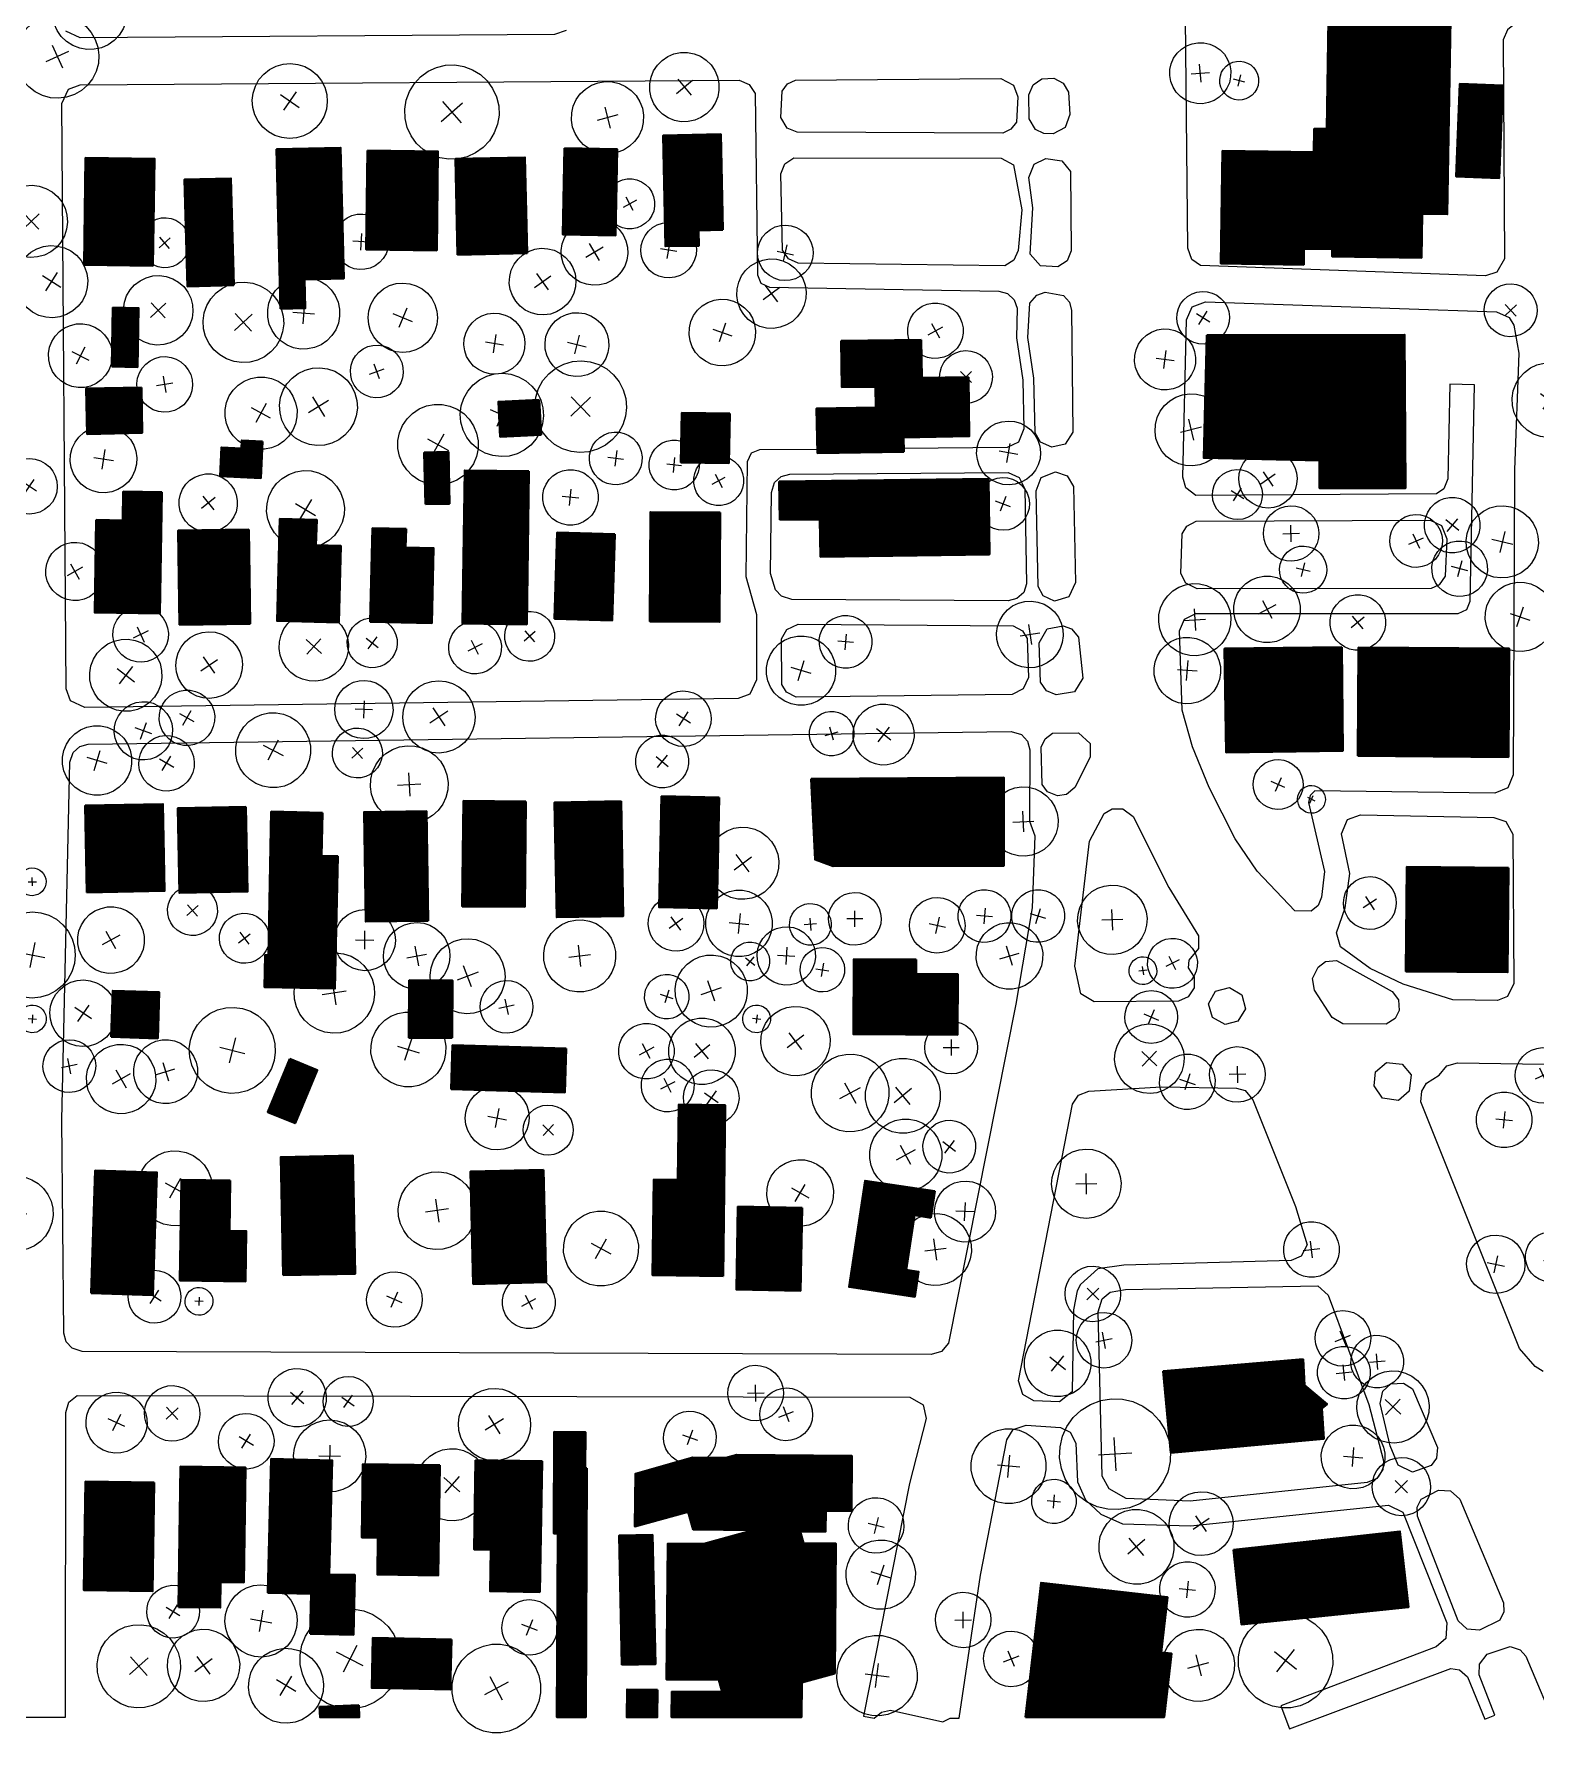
# Model space of a CAD drawing. Header units: metres. Extents: x -391 to 391, y -347 to 344.
# Drawn here: x -25.4 to 218.2, y -338.1 to -59.9 of the extents above; entities that cross this region are included whole.
import ezdxf

# ---------------------------------------------------------------- set-up
doc = ezdxf.new("R2010")
doc.units = ezdxf.units.M
for name, color, linetype, lineweight, true_color in [('ROADS', 251, 'Continuous', 18, 0x333333), ('ROOFS', 251, 'Continuous', 40, 0x000000), ('ROOFS_FILL', 255, 'Continuous', 0, 0xffffff), ('TREES', 251, 'Continuous', 9, 0x555555)]:
    doc.layers.add(name, color=color, linetype=linetype, lineweight=lineweight, true_color=true_color)

# ---------------------------------------------------------------- blocks, each defined once
blk = doc.blocks.new('TREE_0_52BACD')
at = {"layer": 'TREES'}
for points in [[(6.01, 0), (5.89, -1.17), (5.55, -2.3), (5, -3.34), (4.25, -4.25), (3.34, -5), (2.3, -5.55), (1.17, -5.89), (0, -6.01), (-1.17, -5.89), (-2.3, -5.55), (-3.34, -5), (-4.25, -4.25), (-5, -3.34), (-5.55, -2.3), (-5.89, -1.17), (-6.01, 0), (-5.89, 1.17), (-5.55, 2.3), (-5, 3.34), (-4.25, 4.25), (-3.34, 5), (-2.3, 5.55), (-1.17, 5.89), (0, 6.01), (1.17, 5.89), (2.3, 5.55), (3.34, 5), (4.25, 4.25), (5, 3.34), (5.55, 2.3), (5.89, 1.17), (6.01, 0)], [(-1.8, 0), (1.8, 0)], [(0, 1.8), (0, -1.8)]]:
    blk.add_lwpolyline(points, dxfattribs=at)

msp = doc.modelspace()

# ---------------------------------------------------------------- hatches: boundary and pattern name
at = {"layer": 'ROOFS_FILL'}
h = msp.add_hatch(dxfattribs=at)
h.set_pattern_fill('SOLID')
h.paths.add_polyline_path([(184.64, -53.98), (184.3, -75.31), (182.26, -75.28), (182.2, -79.08), (167.39, -78.85), (167.09, -97.12), (180.55, -97.33), (180.58, -94.76), (185.17, -94.83), (185.15, -95.98), (199.65, -96.21), (199.76, -89.09), (203.83, -89.14), (204.39, -54.29), (184.64, -53.98)])
h = msp.add_hatch(dxfattribs=at)
h.set_pattern_fill('SOLID')
h.paths.add_polyline_path([(212.85, -68.26), (205.84, -68), (205.27, -83), (212.27, -83.26), (212.85, -68.26)])
h = msp.add_hatch(dxfattribs=at)
h.set_pattern_fill('SOLID')
h.paths.add_polyline_path([(86.3, -91.69), (86, -76.15), (76.65, -76.34), (77, -94.34), (82.45, -94.24), (82.4, -91.77), (86.3, -91.69)])
h = msp.add_hatch(dxfattribs=at)
h.set_pattern_fill('SOLID')
h.paths.add_polyline_path([(-17.3, -97.32), (-6.12, -97.5), (-5.84, -80.15), (-17.03, -79.97), (-17.3, -97.32)])
h = msp.add_hatch(dxfattribs=at)
h.set_pattern_fill('SOLID')
h.paths.add_polyline_path([(14.59, -104.48), (18.6, -104.38), (18.48, -99.73), (24.86, -99.56), (24.32, -78.34), (13.94, -78.59), (14.59, -104.48)])
h = msp.add_hatch(dxfattribs=at)
h.set_pattern_fill('SOLID')
h.paths.add_polyline_path([(28.68, -78.81), (28.49, -94.88), (39.93, -95), (40.11, -78.95), (28.68, -78.81)])
h = msp.add_hatch(dxfattribs=at)
h.set_pattern_fill('SOLID')
h.paths.add_polyline_path([(43.28, -95.7), (54.57, -95.45), (54.22, -79.91), (42.94, -80.17), (43.28, -95.7)])
h = msp.add_hatch(dxfattribs=at)
h.set_pattern_fill('SOLID')
h.paths.add_polyline_path([(60.63, -78.43), (60.36, -92.4), (68.93, -92.57), (69.2, -78.59), (60.63, -78.43)])
h = msp.add_hatch(dxfattribs=at)
h.set_pattern_fill('SOLID')
h.paths.add_polyline_path([(7.02, -100.66), (6.53, -83.32), (-1, -83.53), (-0.51, -100.87), (7.02, -100.66)])
h = msp.add_hatch(dxfattribs=at)
h.set_pattern_fill('SOLID')
h.paths.add_polyline_path([(-12.77, -113.86), (-8.62, -113.92), (-8.46, -104.35), (-12.62, -104.28), (-12.77, -113.86)])
h = msp.add_hatch(dxfattribs=at)
h.set_pattern_fill('SOLID')
h.paths.add_polyline_path([(118.51, -109.49), (105.52, -109.69), (105.64, -117.2), (111.1, -117.11), (111.15, -120.48), (101.53, -120.63), (101.65, -127.88), (115.68, -127.66), (115.64, -125.33), (126.3, -125.16), (126.15, -115.58), (118.61, -115.7), (118.51, -109.49)])
h = msp.add_hatch(dxfattribs=at)
h.set_pattern_fill('SOLID')
h.paths.add_polyline_path([(164.84, -108.77), (164.32, -128.68), (183.1, -129.1), (183.1, -133.55), (197.08, -133.55), (196.91, -108.69), (164.84, -108.77)])
h = msp.add_hatch(dxfattribs=at)
h.set_pattern_fill('SOLID')
h.paths.add_polyline_path([(-8, -117.23), (-16.96, -117.43), (-16.79, -124.8), (-7.84, -124.59), (-8, -117.23)])
h = msp.add_hatch(dxfattribs=at)
h.set_pattern_fill('SOLID')
h.paths.add_polyline_path([(56.54, -119.22), (49.92, -119.55), (50.2, -125.23), (56.83, -124.91), (56.54, -119.22)])
h = msp.add_hatch(dxfattribs=at)
h.set_pattern_fill('SOLID')
h.paths.add_polyline_path([(87.44, -121.48), (79.65, -121.36), (79.53, -129.39), (87.32, -129.5), (87.44, -121.48)])
h = msp.add_hatch(dxfattribs=at)
h.set_pattern_fill('SOLID')
h.paths.add_polyline_path([(11.67, -125.98), (8.3, -125.83), (8.24, -127.13), (4.98, -126.97), (4.77, -131.63), (11.39, -131.93), (11.67, -125.98)])
h = msp.add_hatch(dxfattribs=at)
h.set_pattern_fill('SOLID')
h.paths.add_polyline_path([(38.09, -136.19), (41.98, -136.1), (41.8, -127.7), (37.9, -127.79), (38.09, -136.19)])
h = msp.add_hatch(dxfattribs=at)
h.set_pattern_fill('SOLID')
h.paths.add_polyline_path([(54.85, -130.82), (44.45, -130.69), (44.11, -155.55), (54.51, -155.68), (54.85, -130.82)])
h = msp.add_hatch(dxfattribs=at)
h.set_pattern_fill('SOLID')
h.paths.add_polyline_path([(95.56, -138.73), (102.07, -138.64), (102.14, -144.71), (129.57, -144.33), (129.41, -132.04), (95.48, -132.51), (95.56, -138.73)])
h = msp.add_hatch(dxfattribs=at)
h.set_pattern_fill('SOLID')
h.paths.add_polyline_path([(-15.3, -138.73), (-15.55, -153.75), (-5.02, -153.93), (-4.69, -134.25), (-10.93, -134.14), (-11.01, -138.8), (-15.3, -138.73)])
h = msp.add_hatch(dxfattribs=at)
h.set_pattern_fill('SOLID')
h.paths.add_polyline_path([(20.33, -142.83), (20.44, -138.7), (14.47, -138.53), (14.03, -155.1), (24.04, -155.36), (24.37, -142.93), (20.33, -142.83)])
h = msp.add_hatch(dxfattribs=at)
h.set_pattern_fill('SOLID')
h.paths.add_polyline_path([(85.87, -137.5), (74.57, -137.45), (74.5, -155.2), (85.8, -155.26), (85.87, -137.5)])
h = msp.add_hatch(dxfattribs=at)
h.set_pattern_fill('SOLID')
h.paths.add_polyline_path([(9.43, -140.28), (-2.01, -140.44), (-1.79, -155.72), (9.64, -155.56), (9.43, -140.28)])
h = msp.add_hatch(dxfattribs=at)
h.set_pattern_fill('SOLID')
h.paths.add_polyline_path([(34.94, -140.19), (29.48, -140.07), (29.13, -155.24), (39.14, -155.46), (39.41, -143.29), (34.86, -143.19), (34.94, -140.19)])
h = msp.add_hatch(dxfattribs=at)
h.set_pattern_fill('SOLID')
h.paths.add_polyline_path([(68.78, -141.05), (59.43, -140.79), (59.04, -154.76), (68.39, -155.03), (68.78, -141.05)])
h = msp.add_hatch(dxfattribs=at)
h.set_pattern_fill('SOLID')
h.paths.add_polyline_path([(186.7, -159.35), (167.72, -159.59), (167.94, -176.43), (186.91, -176.18), (186.7, -159.35)])
h = msp.add_hatch(dxfattribs=at)
h.set_pattern_fill('SOLID')
h.paths.add_polyline_path([(189.31, -177), (213.74, -177.19), (213.87, -159.59), (189.44, -159.4), (189.31, -177)])
h = msp.add_hatch(dxfattribs=at)
h.set_pattern_fill('SOLID')
h.paths.add_polyline_path([(100.63, -180.74), (101.28, -193.82), (104.21, -194.92), (131.9, -194.85), (131.9, -180.49), (100.63, -180.74)])
h = msp.add_hatch(dxfattribs=at)
h.set_pattern_fill('SOLID')
h.paths.add_polyline_path([(85.74, -183.75), (76.39, -183.54), (75.99, -201.55), (85.34, -201.75), (85.74, -183.75)])
h = msp.add_hatch(dxfattribs=at)
h.set_pattern_fill('SOLID')
h.paths.add_polyline_path([(-16.84, -199.14), (-4.24, -198.91), (-4.51, -184.82), (-17.1, -185.06), (-16.84, -199.14)])
h = msp.add_hatch(dxfattribs=at)
h.set_pattern_fill('SOLID')
h.paths.add_polyline_path([(8.96, -185.29), (-2.08, -185.5), (-1.81, -199.22), (9.24, -199.01), (8.96, -185.29)])
h = msp.add_hatch(dxfattribs=at)
h.set_pattern_fill('SOLID')
h.paths.add_polyline_path([(21.4, -186.23), (13.08, -186.05), (12.6, -209.35), (12.08, -209.34), (11.97, -214.52), (23.4, -214.76), (23.85, -193.28), (21.25, -193.22), (21.4, -186.23)])
h = msp.add_hatch(dxfattribs=at)
h.set_pattern_fill('SOLID')
h.paths.add_polyline_path([(38.55, -203.74), (38.28, -185.98), (28.14, -186.13), (28.41, -203.89), (38.55, -203.74)])
h = msp.add_hatch(dxfattribs=at)
h.set_pattern_fill('SOLID')
h.paths.add_polyline_path([(54.37, -184.41), (44.23, -184.31), (44.06, -201.41), (54.19, -201.51), (54.37, -184.41)])
h = msp.add_hatch(dxfattribs=at)
h.set_pattern_fill('SOLID')
h.paths.add_polyline_path([(69.82, -184.36), (59.04, -184.56), (59.39, -203.19), (70.17, -202.99), (69.82, -184.36)])
h = msp.add_hatch(dxfattribs=at)
h.set_pattern_fill('SOLID')
h.paths.add_polyline_path([(213.77, -195.15), (197.25, -195.01), (197.12, -211.98), (213.62, -212.11), (213.77, -195.15)])
h = msp.add_hatch(dxfattribs=at)
h.set_pattern_fill('SOLID')
h.paths.add_polyline_path([(117.69, -210.05), (107.55, -209.99), (107.49, -222.16), (124.39, -222.25), (124.43, -212.41), (117.68, -212.38), (117.69, -210.05)])
h = msp.add_hatch(dxfattribs=at)
h.set_pattern_fill('SOLID')
h.paths.add_polyline_path([(42.41, -222.76), (42.47, -213.44), (35.45, -213.4), (35.39, -222.72), (42.41, -222.76)])
h = msp.add_hatch(dxfattribs=at)
h.set_pattern_fill('SOLID')
h.paths.add_polyline_path([(-12.88, -222.6), (-5.35, -222.83), (-5.11, -215.33), (-12.64, -215.1), (-12.88, -222.6)])
h = msp.add_hatch(dxfattribs=at)
h.set_pattern_fill('SOLID')
h.paths.add_polyline_path([(60.92, -224.46), (42.48, -223.93), (42.27, -231.06), (60.71, -231.59), (60.92, -224.46)])
h = msp.add_hatch(dxfattribs=at)
h.set_pattern_fill('SOLID')
h.paths.add_polyline_path([(16.1, -226.15), (12.51, -234.78), (16.95, -236.61), (20.54, -227.98), (16.1, -226.15)])
h = msp.add_hatch(dxfattribs=at)
h.set_pattern_fill('SOLID')
h.paths.add_polyline_path([(86.36, -261.39), (86.72, -233.68), (79.18, -233.58), (79.02, -245.75), (75.13, -245.7), (74.92, -261.25), (86.36, -261.39)])
h = msp.add_hatch(dxfattribs=at)
h.set_pattern_fill('SOLID')
h.paths.add_polyline_path([(15, -261.25), (26.69, -261.02), (26.31, -241.85), (14.62, -242.09), (15, -261.25)])
h = msp.add_hatch(dxfattribs=at)
h.set_pattern_fill('SOLID')
h.paths.add_polyline_path([(-16.15, -264.17), (-6.14, -264.51), (-5.48, -244.58), (-15.48, -244.25), (-16.15, -264.17)])
h = msp.add_hatch(dxfattribs=at)
h.set_pattern_fill('SOLID')
h.paths.add_polyline_path([(57.21, -244.16), (45.39, -244.44), (45.83, -262.68), (57.65, -262.39), (57.21, -244.16)])
h = msp.add_hatch(dxfattribs=at)
h.set_pattern_fill('SOLID')
h.paths.add_polyline_path([(6.41, -245.9), (-1.51, -245.78), (-1.77, -262.1), (8.89, -262.27), (9.01, -254.09), (6.28, -254.05), (6.41, -245.9)])
h = msp.add_hatch(dxfattribs=at)
h.set_pattern_fill('SOLID')
h.paths.add_polyline_path([(120.05, -251.93), (120.7, -247.62), (109.39, -245.93), (106.79, -263.14), (117.47, -264.75), (118.08, -260.7), (116.04, -260.39), (117.39, -251.53), (120.05, -251.93)])
h = msp.add_hatch(dxfattribs=at)
h.set_pattern_fill('SOLID')
h.paths.add_polyline_path([(99.18, -250.31), (88.78, -250.12), (88.53, -263.58), (98.93, -263.78), (99.18, -250.31)])
h = msp.add_hatch(dxfattribs=at)
h.set_pattern_fill('SOLID')
h.paths.add_polyline_path([(158.99, -290.04), (183.81, -287.78), (183.49, -282.86), (184.33, -282.15), (180.69, -279.11), (180.44, -274.89), (157.75, -276.83), (158.99, -290.04)])
h = msp.add_hatch(dxfattribs=at)
h.set_pattern_fill('SOLID')
h.paths.add_polyline_path([(64.26, -292.54), (64, -292.54), (64.03, -286.69), (58.96, -286.67), (58.89, -303.13), (59.54, -303.13), (59.42, -332.95), (64.09, -332.95), (64.26, -292.54)])
h = msp.add_hatch(dxfattribs=at)
h.set_pattern_fill('SOLID')
h.paths.add_polyline_path([(19.38, -319.43), (26.4, -319.61), (26.64, -309.88), (22.48, -309.78), (22.96, -291.29), (13.08, -291.03), (12.53, -312.77), (19.55, -312.95), (19.38, -319.43)])
h = msp.add_hatch(dxfattribs=at)
h.set_pattern_fill('SOLID')
h.paths.add_polyline_path([(40.42, -292.09), (27.95, -291.9), (27.77, -303.81), (30.37, -303.86), (30.28, -309.81), (40.16, -309.96), (40.42, -292.09)])
h = msp.add_hatch(dxfattribs=at)
h.set_pattern_fill('SOLID')
h.paths.add_polyline_path([(46.22, -291.24), (45.97, -305.74), (48.7, -305.79), (48.58, -312.52), (56.63, -312.66), (56.99, -291.43), (46.22, -291.24)])
h = msp.add_hatch(dxfattribs=at)
h.set_pattern_fill('SOLID')
h.paths.add_polyline_path([(99.13, -327.34), (104.48, -325.84), (104.67, -304.79), (99.43, -304.74), (98.89, -302.81), (103, -302.85), (103.03, -299.49), (107.18, -299.52), (107.27, -290.57), (88.61, -290.4), (86.82, -290.9), (81.44, -290.84), (72.15, -293.45), (72.07, -302.03), (80.7, -299.61), (81.51, -302.5), (91.29, -302.59), (83.24, -304.85), (77.38, -304.8), (77.17, -326.81), (85.66, -326.89), (86.21, -328.85), (78.06, -328.78), (78.02, -332.95), (99.08, -332.95), (99.13, -327.34)])
h = msp.add_hatch(dxfattribs=at)
h.set_pattern_fill('SOLID')
h.paths.add_polyline_path([(-5.9, -294.9), (-17.08, -294.74), (-17.35, -312.34), (-6.17, -312.52), (-5.9, -294.9)])
h = msp.add_hatch(dxfattribs=at)
h.set_pattern_fill('SOLID')
h.paths.add_polyline_path([(-1.96, -315.08), (4.81, -315.17), (4.86, -311.02), (8.63, -311.08), (8.88, -292.43), (-1.65, -292.29), (-1.96, -315.08)])
h = msp.add_hatch(dxfattribs=at)
h.set_pattern_fill('SOLID')
h.paths.add_polyline_path([(169.13, -305.79), (170.43, -317.89), (197.52, -315.1), (196.16, -302.8), (169.13, -305.79)])
h = msp.add_hatch(dxfattribs=at)
h.set_pattern_fill('SOLID')
h.paths.add_polyline_path([(69.95, -324.46), (75.41, -324.33), (74.94, -303.37), (69.49, -303.48), (69.95, -324.46)])
h = msp.add_hatch(dxfattribs=at)
h.set_pattern_fill('SOLID')
h.paths.add_polyline_path([(135.41, -332.95), (157.9, -332.95), (159.1, -322.63), (157.42, -322.44), (158.46, -313.48), (137.93, -311.13), (135.41, -332.95)])
h = msp.add_hatch(dxfattribs=at)
h.set_pattern_fill('SOLID')
h.paths.add_polyline_path([(42.3, -320.33), (29.57, -320.05), (29.38, -328.19), (42.12, -328.47), (42.3, -320.33)])
h = msp.add_hatch(dxfattribs=at)
h.set_pattern_fill('SOLID')
h.paths.add_polyline_path([(75.73, -328.49), (70.78, -328.45), (70.74, -332.95), (75.68, -332.95), (75.73, -328.49)])
h = msp.add_hatch(dxfattribs=at)
h.set_pattern_fill('SOLID')
h.paths.add_polyline_path([(27.28, -331.01), (20.92, -331.28), (20.99, -332.95), (27.36, -332.95), (27.28, -331.01)])

# ---------------------------------------------------------------- linework, layer by layer
at = {"layer": 'ROADS'}
for points in [[(160.86, -9.35), (161.91, -7.26), (163.84, -6.54), (278.36, -6.48), (279.71, -7.6), (280.21, -9.28), (279.6, -53.59), (278.51, -54.92), (276.87, -55.43), (221.72, -56.01), (216.89, -56.59), (213.62, -59.25), (212.9, -60.83), (213.1, -96.35), (211.89, -98.55), (210.01, -99.13), (163.79, -97.44), (162.4, -96.47), (161.73, -94.62), (160.86, -9.35)], [(91.57, -69.54), (91.96, -98.98), (92.49, -100.34), (93.88, -100.98), (131.11, -101.64), (132.52, -102.02), (133.58, -103.02), (134.05, -104.4), (133.97, -109.21), (134.97, -116.08), (135.13, -123.96), (134.28, -126.11), (132.45, -127), (115.67, -127.16), (115.68, -127.66), (101.65, -127.88), (101.64, -127.29), (92.29, -127.38), (90.91, -127.91), (90.27, -129.32), (90.04, -147.91), (91.8, -154.06), (91.78, -164.68), (90.7, -166.98), (88.82, -167.67), (-17.16, -169.13), (-19.51, -168.05), (-20.21, -166.15), (-20.89, -71.16), (-19.81, -68.84), (-17.91, -68.14), (88.97, -67.41), (90.59, -68.08), (91.57, -69.54)], [(131.44, -67.11), (133.48, -68.18), (134.17, -70.09), (133.94, -74.19), (133.06, -75.36), (131.74, -75.98), (98.36, -75.85), (96.76, -75.17), (95.73, -73.43), (95.92, -69.17), (96.79, -68.01), (98.09, -67.39), (131.44, -67.11)], [(135.98, -69.75), (136.64, -68.14), (138.08, -67.17), (140.01, -67.09), (141.52, -67.86), (142.37, -69.32), (142.6, -72.94), (141.87, -75.05), (139.88, -76.07), (138.37, -76.02), (137.05, -75.39), (136.02, -73.67), (135.98, -69.75)], [(133.49, -81.14), (134.82, -88.41), (134.22, -95), (133.52, -96.59), (132.06, -97.53), (98.54, -97.05), (96.97, -96.38), (96.02, -94.97), (95.72, -82.61), (96.38, -80.98), (97.85, -79.99), (131.47, -80.05), (133.49, -81.14)], [(135.98, -83.19), (136.82, -80.99), (138.69, -80.1), (141.29, -80.45), (142.73, -82.22), (142.83, -95.1), (142.15, -96.72), (140.67, -97.68), (137.84, -97.53), (136.15, -95.6), (136.63, -88.11), (135.98, -83.19)], [(139.66, -126.93), (137.83, -126.09), (136.99, -124.58), (136.77, -115.74), (135.78, -109.15), (136.1, -103.58), (137.23, -102.26), (138.61, -101.79), (141.58, -102.32), (142.54, -103.38), (142.9, -104.76), (143.09, -124.49), (141.84, -126.42), (139.66, -126.93)], [(160.38, -156.72), (161.21, -154.83), (163.07, -153.92), (205.58, -153.91), (206.99, -153.28), (207.54, -151.91), (208.24, -116.79), (204.25, -116.71), (203.93, -132.08), (203.25, -133.66), (202.09, -134.5), (163.04, -134.75), (161.4, -133.52), (160.92, -131.81), (161.52, -106.28), (162.47, -104.16), (164.63, -103.35), (211.82, -104.98), (213.88, -105.89), (214.6, -107.13), (215.41, -111.67), (214.76, -130.61), (214.5, -180.07), (213.63, -182.16), (211.55, -183.06), (182.35, -182.68), (181.59, -183.45), (181.34, -184.56), (183.92, -195.77), (183.45, -199.9), (182.89, -201.28), (181.73, -202.22), (179.11, -202.15), (173, -195.72), (169.44, -190.45), (165.18, -182.11), (162.52, -175.55), (160.85, -169.6), (160.38, -156.72)], [(132.58, -131.03), (134.41, -131.86), (135.3, -133.66), (135.6, -149.1), (135.12, -150.5), (134.03, -151.5), (132.59, -151.86), (97.49, -151.63), (95.84, -151.12), (94.87, -150.06), (94.06, -147.44), (94.21, -134.3), (94.72, -132.66), (95.79, -131.69), (97.18, -131.33), (132.58, -131.03)], [(140.1, -151.89), (138.3, -151.04), (137.48, -149.54), (137.12, -134), (137.97, -131.85), (140.26, -130.94), (142.16, -131.6), (143.22, -133.31), (143.53, -148.86), (142.45, -151.22), (140.1, -151.89)], [(201.03, -138.75), (202.88, -139.63), (203.75, -141.79), (203.5, -147.83), (202.52, -149.24), (201.22, -149.85), (163.26, -149.89), (161.41, -149), (160.6, -147.43), (160.82, -140.96), (161.58, -139.74), (163.09, -138.94), (201.03, -138.75)], [(135.9, -164.3), (135.06, -166.15), (133.24, -167.05), (98.23, -167.48), (96.67, -166.66), (95.91, -165.4), (95.86, -158.04), (96.69, -156.51), (98.53, -155.65), (133.4, -155.92), (134.91, -156.72), (135.66, -157.95), (135.9, -164.3)], [(140.39, -167.09), (138.81, -166.43), (137.85, -165.02), (137.62, -158.67), (138.93, -156.42), (141.53, -155.93), (142.9, -156.42), (144, -157.77), (144.72, -164.42), (143.38, -166.62), (140.39, -167.09)], [(122.92, -272.26), (121.81, -273.61), (120.13, -274.11), (-17.58, -273.61), (-19.24, -273.11), (-20.21, -272.04), (-20.57, -270.64), (-20.9, -236.07), (-19.58, -178.05), (-19.06, -176.43), (-18, -175.48), (-16.62, -175.12), (133.08, -173.06), (134.75, -173.54), (135.74, -174.61), (136.12, -176.01), (136.06, -187.58), (136.95, -189.98), (136.5, -201.65), (133.86, -217.27), (122.92, -272.26)], [(143.42, -182.14), (142.08, -183.27), (140.63, -183.5), (139, -182.84), (138.12, -181.66), (137.97, -175.57), (138.59, -174.22), (139.78, -173.34), (144.02, -173.27), (145.9, -174.97), (145.93, -177.23), (143.42, -182.14)], [(144.38, -215.63), (143.43, -211.1), (145.79, -190.82), (148.18, -186.35), (149.45, -185.57), (151.22, -185.58), (152.86, -186.83), (158.65, -198.35), (163.49, -206.17), (163.5, -208.26), (161.92, -210.12), (161.81, -211.38), (162.77, -212.91), (162.77, -214.64), (161.82, -216.09), (160.22, -216.77), (146.56, -216.88), (144.38, -215.63)], [(211.38, -187), (213.33, -187.66), (214.44, -189.71), (214.64, -213.95), (213.58, -216.01), (211.96, -216.7), (204.74, -216.6), (196.67, -214.01), (191.34, -211.47), (186.49, -207.99), (185.88, -205.71), (187.24, -201.66), (188.02, -196.11), (186.67, -189.67), (187.64, -187.35), (189.74, -186.56), (211.38, -187)], [(182.29, -215.03), (181.99, -213.09), (182.9, -211.28), (184.08, -210.37), (185.85, -210.19), (194.87, -215.21), (195.9, -216.59), (196.01, -218.31), (195.36, -219.59), (193.91, -220.51), (186.87, -220.48), (185.16, -219.42), (182.29, -215.03)], [(167.8, -220.56), (165.75, -219.47), (165.09, -217.25), (166.24, -215.18), (168.48, -214.56), (170.52, -215.78), (171.08, -218.05), (169.83, -220.03), (167.8, -220.56)], [(191.96, -230.54), (192.18, -228.23), (193.98, -226.77), (196.52, -227.02), (197.95, -228.76), (197.66, -231.41), (195.9, -232.9), (193.34, -232.55), (191.96, -230.54)], [(143.02, -233.52), (144.03, -232.03), (145.7, -231.39), (157.47, -230.68), (169.65, -230.91), (171.02, -231.3), (172.31, -232.79), (179.2, -250.11), (181.12, -256.34), (180.14, -258.15), (178.52, -258.88), (151.34, -259.6), (147.17, -260.23), (144.34, -262.73), (143.82, -263.76), (143.21, -266.85), (142.97, -280.19), (140.95, -281.78), (136.77, -281.61), (134.99, -280.6), (134.29, -278.38), (143.02, -233.52)], [(147.83, -293.87), (147.22, -267.17), (147.85, -265.1), (149.16, -264), (151.64, -263.59), (182.84, -262.98), (184.5, -264.49), (191.08, -282.23), (193.48, -291.36), (193.39, -292.79), (192.43, -294.21), (190.85, -294.87), (162.13, -297.9), (151.74, -297.48), (148.98, -295.88), (147.83, -293.87)], [(192.92, -282.04), (193.35, -280.04), (194.68, -278.89), (196.71, -278.74), (198.19, -279.7), (202.27, -289.19), (202.09, -290.95), (201.19, -292.13), (198.19, -293.21), (195.89, -292.06), (194.56, -288.92), (192.92, -282.04)], [(202.39, -296.12), (204.37, -296.24), (205.85, -297.58), (212.93, -314.39), (213, -315.88), (212.34, -317.22), (209.05, -318.85), (207.04, -318.69), (205.59, -317.31), (198.98, -300.33), (198.94, -298.88), (199.59, -297.58), (202.39, -296.12)]]:
    msp.add_lwpolyline(points, close=True, dxfattribs=at)
for points in [[(60.89, -59.32), (59.01, -60), (-17.91, -60.54), (-20.25, -59.45)], [(219.36, -276.85), (218.06, -276.06), (215.57, -273.16), (199.55, -233.13), (199.72, -231.39), (200.44, -230.12), (202.51, -228.79), (203.78, -227.31), (205.5, -226.81), (247.64, -227.43)], [(-28.18, -332.95), (-20.3, -332.95), (-20.25, -283.52), (-19.75, -281.85), (-18.39, -280.75), (116.65, -281.02), (118.81, -282.29), (119.31, -284.48), (116.59, -295.03), (109.13, -332.78), (110.89, -333.12), (112.08, -332.11), (113.52, -331.83), (121.99, -333.68), (123.17, -333.09), (124.65, -333.08), (128.14, -309.92), (132.41, -287.97), (133.41, -286.26), (135.55, -285.55), (141.09, -285.94), (142.65, -286.71), (143.57, -288.51), (143.83, -294.77), (145.14, -297.67), (147.63, -300), (151.17, -301.57), (162.16, -301.92), (194.27, -298.54), (196.64, -299.68), (203.77, -317.63), (203.58, -320.2), (202.03, -321.52), (176.82, -331.09), (178.23, -334.82), (204.39, -325.04), (205.82, -325.29), (207.13, -326.42), (209.93, -333.25), (211.53, -332.63), (209, -326.08), (209.04, -324.33), (210.3, -322.73), (214.01, -321.49), (215.63, -322.01), (216.58, -323.07), (221.84, -335.51)]]:
    msp.add_lwpolyline(points, dxfattribs=at)
at = {"layer": 'ROOFS'}
for points in [[(184.64, -53.98), (184.3, -75.31), (182.26, -75.28), (182.2, -79.08), (167.39, -78.85), (167.09, -97.12), (180.55, -97.33), (180.58, -94.76), (185.17, -94.83), (185.15, -95.98), (199.65, -96.21), (199.76, -89.09), (203.83, -89.14), (204.39, -54.29), (184.64, -53.98)], [(212.85, -68.26), (205.84, -68), (205.27, -83), (212.27, -83.26), (212.85, -68.26)], [(86.3, -91.69), (86, -76.15), (76.65, -76.34), (77, -94.34), (82.45, -94.24), (82.4, -91.77), (86.3, -91.69)], [(-17.3, -97.32), (-6.12, -97.5), (-5.84, -80.15), (-17.03, -79.97), (-17.3, -97.32)], [(14.59, -104.48), (18.6, -104.38), (18.48, -99.73), (24.86, -99.56), (24.32, -78.34), (13.94, -78.59), (14.59, -104.48)], [(28.68, -78.81), (28.49, -94.88), (39.93, -95), (40.11, -78.95), (28.68, -78.81)], [(43.28, -95.7), (54.57, -95.45), (54.22, -79.91), (42.94, -80.17), (43.28, -95.7)], [(60.63, -78.43), (60.36, -92.4), (68.93, -92.57), (69.2, -78.59), (60.63, -78.43)], [(7.02, -100.66), (6.53, -83.32), (-1, -83.53), (-0.51, -100.87), (7.02, -100.66)], [(-12.77, -113.86), (-8.62, -113.92), (-8.46, -104.35), (-12.62, -104.28), (-12.77, -113.86)], [(118.51, -109.49), (105.52, -109.69), (105.64, -117.2), (111.1, -117.11), (111.15, -120.48), (101.53, -120.63), (101.65, -127.88), (115.68, -127.66), (115.64, -125.33), (126.3, -125.16), (126.15, -115.58), (118.61, -115.7), (118.51, -109.49)], [(164.84, -108.77), (164.32, -128.68), (183.1, -129.1), (183.1, -133.55), (197.08, -133.55), (196.91, -108.69), (164.84, -108.77)], [(-8, -117.23), (-16.96, -117.43), (-16.79, -124.8), (-7.84, -124.59), (-8, -117.23)], [(56.54, -119.22), (49.92, -119.55), (50.2, -125.23), (56.83, -124.91), (56.54, -119.22)], [(87.44, -121.48), (79.65, -121.36), (79.53, -129.39), (87.32, -129.5), (87.44, -121.48)], [(11.67, -125.98), (8.3, -125.83), (8.24, -127.13), (4.98, -126.97), (4.77, -131.63), (11.39, -131.93), (11.67, -125.98)], [(38.09, -136.19), (41.98, -136.1), (41.8, -127.7), (37.9, -127.79), (38.09, -136.19)], [(54.85, -130.82), (44.45, -130.69), (44.11, -155.55), (54.51, -155.68), (54.85, -130.82)], [(95.56, -138.73), (102.07, -138.64), (102.14, -144.71), (129.57, -144.33), (129.41, -132.04), (95.48, -132.51), (95.56, -138.73)], [(-15.3, -138.73), (-15.55, -153.75), (-5.02, -153.93), (-4.69, -134.25), (-10.93, -134.14), (-11.01, -138.8), (-15.3, -138.73)], [(20.33, -142.83), (20.44, -138.7), (14.47, -138.53), (14.03, -155.1), (24.04, -155.36), (24.37, -142.93), (20.33, -142.83)], [(85.87, -137.5), (74.57, -137.45), (74.5, -155.2), (85.8, -155.26), (85.87, -137.5)], [(9.43, -140.28), (-2.01, -140.44), (-1.79, -155.72), (9.64, -155.56), (9.43, -140.28)], [(34.94, -140.19), (29.48, -140.07), (29.13, -155.24), (39.14, -155.46), (39.41, -143.29), (34.86, -143.19), (34.94, -140.19)], [(68.78, -141.05), (59.43, -140.79), (59.04, -154.76), (68.39, -155.03), (68.78, -141.05)], [(186.7, -159.35), (167.72, -159.59), (167.94, -176.43), (186.91, -176.18), (186.7, -159.35)], [(189.31, -177), (213.74, -177.19), (213.87, -159.59), (189.44, -159.4), (189.31, -177)], [(100.63, -180.74), (101.28, -193.82), (104.21, -194.92), (131.9, -194.85), (131.9, -180.49), (100.63, -180.74)], [(85.74, -183.75), (76.39, -183.54), (75.99, -201.55), (85.34, -201.75), (85.74, -183.75)], [(-16.84, -199.14), (-4.24, -198.91), (-4.51, -184.82), (-17.1, -185.06), (-16.84, -199.14)], [(8.96, -185.29), (-2.08, -185.5), (-1.81, -199.22), (9.24, -199.01), (8.96, -185.29)], [(21.4, -186.23), (13.08, -186.05), (12.6, -209.35), (12.08, -209.34), (11.97, -214.52), (23.4, -214.76), (23.85, -193.28), (21.25, -193.22), (21.4, -186.23)], [(38.55, -203.74), (38.28, -185.98), (28.14, -186.13), (28.41, -203.89), (38.55, -203.74)], [(54.37, -184.41), (44.23, -184.31), (44.06, -201.41), (54.19, -201.51), (54.37, -184.41)], [(69.82, -184.36), (59.04, -184.56), (59.39, -203.19), (70.17, -202.99), (69.82, -184.36)], [(213.77, -195.15), (197.25, -195.01), (197.12, -211.98), (213.62, -212.11), (213.77, -195.15)], [(117.69, -210.05), (107.55, -209.99), (107.49, -222.16), (124.39, -222.25), (124.43, -212.41), (117.68, -212.38), (117.69, -210.05)], [(42.41, -222.76), (42.47, -213.44), (35.45, -213.4), (35.39, -222.72), (42.41, -222.76)], [(-12.88, -222.6), (-5.35, -222.83), (-5.11, -215.33), (-12.64, -215.1), (-12.88, -222.6)], [(60.92, -224.46), (42.48, -223.93), (42.27, -231.06), (60.71, -231.59), (60.92, -224.46)], [(16.1, -226.15), (12.51, -234.78), (16.95, -236.61), (20.54, -227.98), (16.1, -226.15)], [(86.36, -261.39), (86.72, -233.68), (79.18, -233.58), (79.02, -245.75), (75.13, -245.7), (74.92, -261.25), (86.36, -261.39)], [(15, -261.25), (26.69, -261.02), (26.31, -241.85), (14.62, -242.09), (15, -261.25)], [(-16.15, -264.17), (-6.14, -264.51), (-5.48, -244.58), (-15.48, -244.25), (-16.15, -264.17)], [(57.21, -244.16), (45.39, -244.44), (45.83, -262.68), (57.65, -262.39), (57.21, -244.16)], [(6.41, -245.9), (-1.51, -245.78), (-1.77, -262.1), (8.89, -262.27), (9.01, -254.09), (6.28, -254.05), (6.41, -245.9)], [(120.05, -251.93), (120.7, -247.62), (109.39, -245.93), (106.79, -263.14), (117.47, -264.75), (118.08, -260.7), (116.04, -260.39), (117.39, -251.53), (120.05, -251.93)], [(99.18, -250.31), (88.78, -250.12), (88.53, -263.58), (98.93, -263.78), (99.18, -250.31)], [(158.99, -290.04), (183.81, -287.78), (183.49, -282.86), (184.33, -282.15), (180.69, -279.11), (180.44, -274.89), (157.75, -276.83), (158.99, -290.04)], [(64.26, -292.54), (64, -292.54), (64.03, -286.69), (58.96, -286.67), (58.89, -303.13), (59.54, -303.13), (59.42, -332.95), (64.09, -332.95), (64.26, -292.54)], [(19.38, -319.43), (26.4, -319.61), (26.64, -309.88), (22.48, -309.78), (22.96, -291.29), (13.08, -291.03), (12.53, -312.77), (19.55, -312.95), (19.38, -319.43)], [(40.42, -292.09), (27.95, -291.9), (27.77, -303.81), (30.37, -303.86), (30.28, -309.81), (40.16, -309.96), (40.42, -292.09)], [(46.22, -291.24), (45.97, -305.74), (48.7, -305.79), (48.58, -312.52), (56.63, -312.66), (56.99, -291.43), (46.22, -291.24)], [(99.13, -327.34), (104.48, -325.84), (104.67, -304.79), (99.43, -304.74), (98.89, -302.81), (103, -302.85), (103.03, -299.49), (107.18, -299.52), (107.27, -290.57), (88.61, -290.4), (86.82, -290.9), (81.44, -290.84), (72.15, -293.45), (72.07, -302.03), (80.7, -299.61), (81.51, -302.5), (91.29, -302.59), (83.24, -304.85), (77.38, -304.8), (77.17, -326.81), (85.66, -326.89), (86.21, -328.85), (78.06, -328.78), (78.02, -332.95), (99.08, -332.95), (99.13, -327.34)], [(-5.9, -294.9), (-17.08, -294.74), (-17.35, -312.34), (-6.17, -312.52), (-5.9, -294.9)], [(-1.96, -315.08), (4.81, -315.17), (4.86, -311.02), (8.63, -311.08), (8.88, -292.43), (-1.65, -292.29), (-1.96, -315.08)], [(169.13, -305.79), (170.43, -317.89), (197.52, -315.1), (196.16, -302.8), (169.13, -305.79)], [(69.95, -324.46), (75.41, -324.33), (74.94, -303.37), (69.49, -303.48), (69.95, -324.46)], [(135.41, -332.95), (157.9, -332.95), (159.1, -322.63), (157.42, -322.44), (158.46, -313.48), (137.93, -311.13), (135.41, -332.95)], [(42.3, -320.33), (29.57, -320.05), (29.38, -328.19), (42.12, -328.47), (42.3, -320.33)], [(75.73, -328.49), (70.78, -328.45), (70.74, -332.95), (75.68, -332.95), (75.73, -328.49)], [(27.28, -331.01), (20.92, -331.28), (20.99, -332.95), (27.36, -332.95), (27.28, -331.01)]]:
    msp.add_lwpolyline(points, close=True, dxfattribs=at)

# ---------------------------------------------------------------- block references
at = {"layer": 'TREES'}
for p, xscale, yscale, zscale, rotation in [((-16.38, -56.34), 1.0125, 1.0125, 1.0125, 52.06003716308234), ((-21.64, -63.56), 1.125, 1.125, 1.125, 294.2439217119405), ((80.08, -68.51), 0.9375, 0.9375, 0.9375, 309.86342961301176), ((163.77, -66.26), 0.825, 0.825, 0.825, 94.4019965783117), ((16.08, -70.77), 1.0125, 1.0125, 1.0125, 325.1782289072027), ((42.37, -72.57), 1.275, 1.275, 1.275, 41.43936450683309), ((170.08, -67.46), 0.525, 0.525, 0.525, 255.8902886471131), ((67.61, -73.47), 0.975, 0.975, 0.975, 285.04187267784465), ((-25.84, -90.3), 0.975, 0.975, 0.975, 313.7917387790303), ((71.22, -87.45), 0.675, 0.675, 0.675, 208.16666682763267), ((-4.21, -93.76), 0.675, 0.675, 0.675, 221.39583452994268), ((27.65, -93.61), 0.7500000000000001, 0.7500000000000001, 0.7500000000000001, 266.66834552220115), ((65.51, -95.26), 0.9, 0.9, 0.9, 120.9299596104458), ((77.53, -94.96), 0.7500000000000001, 0.7500000000000001, 0.7500000000000001, 170.46972325825013), ((96.46, -95.41), 0.7500000000000001, 0.7500000000000001, 0.7500000000000001, 77.55105347476847), ((-22.54, -100.07), 0.975, 0.975, 0.975, 148.11563853163983), ((57.09, -100.07), 0.9, 0.9, 0.9, 126.10582826275163), ((94.21, -102.02), 0.9375, 0.9375, 0.9375, 216.93121732994885), ((-5.26, -104.72), 0.9375, 0.9375, 0.9375, 132.88685298120924), ((8.56, -106.68), 1.0875, 1.0875, 1.0875, 42.807703159388055), ((18.33, -105.17), 0.975, 0.975, 0.975, 355.12361013596455), ((34.41, -105.93), 0.9375, 0.9375, 0.9375, 247.2824242126906), ((164.22, -105.93), 0.7125000000000001, 0.7125000000000001, 0.7125000000000001, 58.49070731946996), ((214.11, -104.72), 0.7125000000000001, 0.7125000000000001, 0.7125000000000001, 133.40480879349747), ((86.24, -108.33), 0.9, 0.9, 0.9, 340.6514246236434), ((120.8, -108.03), 0.7500000000000001, 0.7500000000000001, 0.7500000000000001, 28.673070064323856), ((-17.88, -112.09), 0.8625, 0.8625, 0.8625, 333.35274759194505), ((49.28, -110.13), 0.825, 0.825, 0.825, 260.85773734563213), ((62.65, -110.28), 0.8625, 0.8625, 0.8625, 345.53900966979114), ((158.06, -112.69), 0.825, 0.825, 0.825, 82.64257105408278), ((30.2, -114.64), 0.7125000000000001, 0.7125000000000001, 0.7125000000000001, 109.76487104677817), ((63.26, -120.35), 1.2375, 1.2375, 1.2375, 314.13081701928166), ((125.76, -115.54), 0.7125000000000001, 0.7125000000000001, 0.7125000000000001, 315.4241124253298), ((220.42, -119.3), 1.0125, 1.0125, 1.0125, 323.2952144649833), ((-4.21, -116.74), 0.7500000000000001, 0.7500000000000001, 0.7500000000000001, 189.39668715448863), ((11.42, -121.4), 0.975, 0.975, 0.975, 241.7026829318993), ((20.73, -120.35), 1.05, 1.05, 1.05, 301.4814217478004), ((50.48, -121.7), 1.125, 1.125, 1.125, 246.3093409139804), ((40.12, -126.51), 1.0875, 1.0875, 1.0875, 331.57857255042194), ((162.27, -124.11), 0.975, 0.975, 0.975, 283.79384352477433), ((132.67, -127.86), 0.8625, 0.8625, 0.8625, 169.60823012466238), ((-14.12, -128.91), 0.9, 0.9, 0.9, 171.61748927823405), ((68.96, -128.76), 0.7125000000000001, 0.7125000000000001, 0.7125000000000001, 262.49846453949294), ((-26.14, -133.27), 0.7500000000000001, 0.7500000000000001, 0.7500000000000001, 55.53786521598782), ((78.43, -129.82), 0.675, 0.675, 0.675, 174.52692804393345), ((85.64, -132.37), 0.675, 0.675, 0.675, 28.05282865711005), ((174.74, -132.07), 0.7875000000000001, 0.7875000000000001, 0.7875000000000001, 34.3655730562751), ((2.85, -135.98), 0.7875000000000001, 0.7875000000000001, 0.7875000000000001, 308.8813207769733), ((18.63, -137.03), 1.05, 1.05, 1.05, 329.3387459816219), ((61.6, -135.07), 0.7500000000000001, 0.7500000000000001, 0.7500000000000001, 173.9836757765161), ((131.77, -136.13), 0.7125000000000001, 0.7125000000000001, 0.7125000000000001, 248.89476496545987), ((169.78, -134.62), 0.675, 0.675, 0.675, 57.71633641037461), ((204.64, -139.58), 0.7500000000000001, 0.7500000000000001, 0.7500000000000001, 230.41790296814312), ((212.75, -142.29), 0.975, 0.975, 0.975, 256.49021694148547), ((178.5, -140.93), 0.7500000000000001, 0.7500000000000001, 0.7500000000000001, 91.41800246693535), ((198.78, -142.14), 0.7125000000000001, 0.7125000000000001, 0.7125000000000001, 24.23635790326089), ((-18.78, -147.09), 0.7875000000000001, 0.7875000000000001, 0.7875000000000001, 299.74932904701217), ((205.84, -146.64), 0.7500000000000001, 0.7500000000000001, 0.7500000000000001, 254.50900537062992), ((180.45, -146.79), 0.6375, 0.6375, 0.6375, 76.42749070684353), ((174.59, -153.25), 0.9, 0.9, 0.9, 297.902395371247), ((215.61, -154.46), 0.9375, 0.9375, 0.9375, 341.37698167614496), ((162.87, -154.91), 0.975, 0.975, 0.975, 3.493677396173096), ((189.31, -155.36), 0.7500000000000001, 0.7500000000000001, 0.7500000000000001, 219.2291761085463), ((-8.11, -157.31), 0.7500000000000001, 0.7500000000000001, 0.7500000000000001, 295.02070790457117), ((19.98, -159.26), 0.9375, 0.9375, 0.9375, 138.2868544799979), ((54.99, -157.61), 0.675, 0.675, 0.675, 311.36877349830644), ((136.13, -157.31), 0.9, 0.9, 0.9, 8.687427410827926), ((-10.52, -163.92), 0.975, 0.975, 0.975, 322.46130706832025), ((3, -162.27), 0.9, 0.9, 0.9, 124.74941894781159), ((29.45, -158.66), 0.675, 0.675, 0.675, 322.6150696283647), ((46.13, -159.42), 0.7125000000000001, 0.7125000000000001, 0.7125000000000001, 206.59409189695774), ((106.23, -158.51), 0.7125000000000001, 0.7125000000000001, 0.7125000000000001, 264.8177783183429), ((99.01, -163.17), 0.9375, 0.9375, 0.9375, 163.39743700076409), ((161.67, -163.17), 0.9, 0.9, 0.9, 175.94652177169252), ((40.27, -170.68), 0.975, 0.975, 0.975, 33.933462370217676), ((-0.6, -170.83), 0.7500000000000001, 0.7500000000000001, 0.7500000000000001, 150.5510834289815), ((28.1, -169.48), 0.7875000000000001, 0.7875000000000001, 0.7875000000000001, 268.2754884540165), ((79.93, -170.98), 0.7500000000000001, 0.7500000000000001, 0.7500000000000001, 237.60176328547905), ((112.39, -173.54), 0.825, 0.825, 0.825, 231.92690994317135), ((-7.66, -172.94), 0.7875000000000001, 0.7875000000000001, 0.7875000000000001, 160.55533957135535), ((13.37, -176.09), 1.0125, 1.0125, 1.0125, 332.6432147037682), ((103.97, -173.39), 0.6, 0.6, 0.6, 105.91435795367084), ((-15.18, -177.75), 0.9375, 0.9375, 0.9375, 163.3686096180174), ((-3.91, -178.2), 0.7500000000000001, 0.7500000000000001, 0.7500000000000001, 149.2624385728127), ((27.04, -176.54), 0.675, 0.675, 0.675, 311.97926752414725), ((76.48, -177.9), 0.7125000000000001, 0.7125000000000001, 0.7125000000000001, 320.65160998100123), ((35.46, -181.65), 1.05, 1.05, 1.05, 3.202949537668367), ((176.39, -181.65), 0.675, 0.675, 0.675, 245.62640856702325), ((135.07, -187.66), 0.9375, 0.9375, 0.9375, 92.89999635419456), ((181.8, -184.06), 0.37500000000000006, 0.37500000000000006, 0.37500000000000006, 155.4920132448395), ((89.55, -194.42), 0.975, 0.975, 0.975, 126.94392299451727), ((-25.69, -197.43), 0.37437603993344426, 0.37437603993344426, 0.37437603993344426, 91.24846355832562), ((0.3, -202.09), 0.675, 0.675, 0.675, 40.966268654929536), ((191.27, -200.88), 0.7125000000000001, 0.7125000000000001, 0.7125000000000001, 32.932228845935995), ((-12.92, -206.89), 0.9, 0.9, 0.9, 208.68730395748702), ((78.73, -204.19), 0.7500000000000001, 0.7500000000000001, 0.7500000000000001, 216.11673391504257), ((88.95, -204.19), 0.9, 0.9, 0.9, 354.1057655680714), ((107.73, -203.44), 0.7125000000000001, 0.7125000000000001, 0.7125000000000001, 180.63013040271866), ((121.1, -204.49), 0.7500000000000001, 0.7500000000000001, 0.7500000000000001, 347.77824666172586), ((128.76, -202.99), 0.7125000000000001, 0.7125000000000001, 0.7125000000000001, 265.36509611385816), ((137.48, -202.99), 0.7125000000000001, 0.7125000000000001, 0.7125000000000001, 163.3424595658894), ((149.5, -203.59), 0.9375, 0.9375, 0.9375, 182.20713612719402), ((-25.69, -209.3), 1.1625, 1.1625, 1.1625, 348.40799817126174), ((8.71, -206.59), 0.675, 0.675, 0.675, 37.43328030395428), ((28.25, -206.89), 0.825, 0.825, 0.825, 89.23685261193329), ((63.1, -209.45), 0.975, 0.975, 0.975, 96.86475019945544), ((100.52, -204.34), 0.5625, 0.5625, 0.5625, 274.09229937841707), ((132.82, -209.45), 0.9, 0.9, 0.9, 106.57533926398195), ((36.66, -209.45), 0.9, 0.9, 0.9, 10.278996302275466), ((44.92, -212.75), 1.0125, 1.0125, 1.0125, 200.84489375921385), ((96.61, -209.45), 0.7875000000000001, 0.7875000000000001, 0.7875000000000001, 267.09175998560096), ((159.26, -210.65), 0.675, 0.675, 0.675, 206.49351830947987), ((23.29, -215.46), 1.0875, 1.0875, 1.0875, 189.03865854004079), ((84.44, -215.16), 0.975, 0.975, 0.975, 108.96143782988854), ((90.75, -210.35), 0.525, 0.525, 0.525, 321.31844774737516), ((102.47, -211.7), 0.6, 0.6, 0.6, 350.83494286606714), ((-17.43, -218.76), 0.9, 0.9, 0.9, 235.28411647313524), ((154.46, -211.85), 0.37437603993344426, 0.37437603993344426, 0.37437603993344426, 278.4314190652858), ((51.24, -217.71), 0.7125000000000001, 0.7125000000000001, 0.7125000000000001, 282.7327500657896), ((77.23, -216.06), 0.6, 0.6, 0.6, 252.02868877121622), ((155.81, -219.36), 0.7125000000000001, 0.7125000000000001, 0.7125000000000001, 337.2869499371242), ((6.76, -224.77), 1.1625, 1.1625, 1.1625, 346.3637235071519), ((98.11, -223.27), 0.9375, 0.9375, 0.9375, 127.0038970247861), ((-25.69, -219.67), 0.37437603993344426, 0.37437603993344426, 0.37437603993344426, 356.43252077113823), ((35.31, -224.62), 1.0125, 1.0125, 1.0125, 72.63637077400477), ((73.92, -224.92), 0.7500000000000001, 0.7500000000000001, 0.7500000000000001, 208.22083352501716), ((82.94, -224.92), 0.9, 0.9, 0.9, 309.3032191029152), ((91.8, -219.67), 0.37437603993344426, 0.37437603993344426, 0.37437603993344426, 262.7312265079733), ((155.51, -226.13), 0.9375, 0.9375, 0.9375, 226.07144460500876), ((-19.68, -227.33), 0.7125000000000001, 0.7125000000000001, 0.7125000000000001, 191.9273079205804), ((-11.27, -229.43), 0.9375, 0.9375, 0.9375, 209.76811980838087), ((-4.06, -228.23), 0.8625, 0.8625, 0.8625, 17.534504796011433), ((123.36, -224.32), 0.7125000000000001, 0.7125000000000001, 0.7125000000000001, 0.18518250938597713), ((77.38, -230.48), 0.7125000000000001, 0.7125000000000001, 0.7125000000000001, 206.63344910965557), ((106.98, -231.69), 1.05, 1.05, 1.05, 28.90845478659204), ((115.54, -232.14), 1.0125, 1.0125, 1.0125, 219.62951894691028), ((161.67, -229.88), 0.7500000000000001, 0.7500000000000001, 0.7500000000000001, 341.88432324588075), ((169.78, -228.68), 0.7500000000000001, 0.7500000000000001, 0.7500000000000001, 271.49553835978236), ((219.36, -228.83), 0.7500000000000001, 0.7500000000000001, 0.7500000000000001, 24.449003324047776), ((84.44, -232.44), 0.7500000000000001, 0.7500000000000001, 0.7500000000000001, 324.4064468358796), ((49.73, -235.74), 0.8625, 0.8625, 0.8625, 79.2496311355029), ((58, -237.7), 0.675, 0.675, 0.675, 136.40722956174585), ((213.05, -236.04), 0.7500000000000001, 0.7500000000000001, 0.7500000000000001, 354.17797913204464), ((115.99, -241.75), 0.975, 0.975, 0.975, 208.13902308498766), ((123.05, -240.4), 0.7125000000000001, 0.7125000000000001, 0.7125000000000001, 233.059235912724), ((-2.55, -247.16), 1.0125, 1.0125, 1.0125, 331.1216620675904), ((98.86, -247.91), 0.9, 0.9, 0.9, 59.93372899493372), ((145.29, -246.41), 0.9375, 0.9375, 0.9375, 90.97152041450626), ((39.97, -250.77), 1.05, 1.05, 1.05, 278.48133447913034), ((-28.4, -251.22), 1.0125, 1.0125, 1.0125, 176.52745393758306), ((125.61, -250.92), 0.825, 0.825, 0.825, 177.37911071434326), ((66.56, -256.93), 1.0125, 1.0125, 1.0125, 61.5429626336116), ((120.8, -257.08), 0.975, 0.975, 0.975, 97.69443511983022), ((181.8, -257.08), 0.7500000000000001, 0.7500000000000001, 0.7500000000000001, 96.0045424690512), ((220.57, -258.28), 0.675, 0.675, 0.675, 29.136802332905024), ((211.7, -259.48), 0.7875000000000001, 0.7875000000000001, 0.7875000000000001, 347.9782923974732), ((146.34, -264.29), 0.7500000000000001, 0.7500000000000001, 0.7500000000000001, 314.5153766041232), ((-5.86, -264.74), 0.7125000000000001, 0.7125000000000001, 0.7125000000000001, 147.21616911458378), ((33.05, -265.19), 0.7500000000000001, 0.7500000000000001, 0.7500000000000001, 155.8643833759662), ((54.84, -265.64), 0.7125000000000001, 0.7125000000000001, 0.7125000000000001, 28.182081712370444), ((1.35, -265.49), 0.37437603993344426, 0.37437603993344426, 0.37437603993344426, 267.370930472453), ((148.15, -271.8), 0.7500000000000001, 0.7500000000000001, 0.7500000000000001, 101.1153788095279), ((186.91, -271.5), 0.7500000000000001, 0.7500000000000001, 0.7500000000000001, 23.073387509132658), ((140.63, -275.56), 0.9, 0.9, 0.9, 140.9134366835019), ((187.06, -277.06), 0.7125000000000001, 0.7125000000000001, 0.7125000000000001, 96.04376821601115), ((192.47, -275.26), 0.7125000000000001, 0.7125000000000001, 0.7125000000000001, 95.30611355259863), ((17.28, -281.12), 0.7875000000000001, 0.7875000000000001, 0.7875000000000001, 319.56016505913743), ((195.02, -282.62), 0.975, 0.975, 0.975, 137.3139910730567), ((-3, -283.67), 0.7500000000000001, 0.7500000000000001, 0.7500000000000001, 42.74288521225597), ((25.54, -281.72), 0.675, 0.675, 0.675, 55.216615853240064), ((49.28, -285.47), 0.975, 0.975, 0.975, 212.0455163086497), ((91.65, -280.37), 0.7500000000000001, 0.7500000000000001, 0.7500000000000001, 91.39274628745676), ((-12.02, -285.17), 0.825, 0.825, 0.825, 244.34062535120106), ((96.61, -283.82), 0.7125000000000001, 0.7125000000000001, 0.7125000000000001, 111.19642106640623), ((149.95, -290.28), 1.5000000000000002, 1.5000000000000002, 1.5000000000000002, 183.74123531521997), ((9.02, -288.18), 0.7500000000000001, 0.7500000000000001, 0.7500000000000001, 148.4016095477332), ((80.98, -287.58), 0.7125000000000001, 0.7125000000000001, 0.7125000000000001, 340.1219706775452), ((22.54, -290.58), 0.975, 0.975, 0.975, 358.93457815994384), ((132.67, -292.24), 1.0125, 1.0125, 1.0125, 264.6676995016988), ((188.56, -290.73), 0.8625, 0.8625, 0.8625, 85.40215024879765), ((42.37, -295.24), 0.975, 0.975, 0.975, 228.67507505321134), ((196.38, -295.54), 0.7875000000000001, 0.7875000000000001, 0.7875000000000001, 135.4203088900033), ((140.03, -297.95), 0.6, 0.6, 0.6, 174.97673743777034), ((163.92, -301.55), 0.8625, 0.8625, 0.8625, 124.36023835268603), ((111.19, -301.85), 0.7500000000000001, 0.7500000000000001, 0.7500000000000001, 255.5222622023634), ((153.41, -305.31), 1.0125, 1.0125, 1.0125, 220.5024292408427), ((111.94, -309.82), 0.9375, 0.9375, 0.9375, 71.76808456814267), ((161.67, -312.22), 0.7500000000000001, 0.7500000000000001, 0.7500000000000001, 353.94730878991373), ((-2.85, -315.83), 0.7125000000000001, 0.7125000000000001, 0.7125000000000001, 238.75038487204938), ((11.42, -317.33), 0.975, 0.975, 0.975, 349.74631495582247), ((25.84, -323.49), 1.35, 1.35, 1.35, 242.8495452803125), ((54.99, -318.38), 0.7500000000000001, 0.7500000000000001, 0.7500000000000001, 158.63031939113444), ((125.31, -317.18), 0.7500000000000001, 0.7500000000000001, 0.7500000000000001, 90.54839793876941), ((177.6, -323.79), 1.275, 1.275, 1.275, 141.59040919948697), ((-8.41, -324.69), 1.125, 1.125, 1.125, 41.81475776073076), ((2.1, -324.54), 0.975, 0.975, 0.975, 216.4349583342512), ((15.48, -327.85), 1.0125, 1.0125, 1.0125, 148.817602937893), ((49.58, -328.3), 1.2, 1.2, 1.2, 208.19441937763366), ((111.34, -326.19), 1.0875, 1.0875, 1.0875, 172.76195133474113), ((133.12, -323.49), 0.7500000000000001, 0.7500000000000001, 0.7500000000000001, 111.71140729954436), ((163.47, -324.54), 0.975, 0.975, 0.975, 14.833061822235344)]:
    msp.add_blockref('TREE_0_52BACD', p, dxfattribs=dict(at, xscale=xscale, yscale=yscale, zscale=zscale, rotation=rotation))

doc.saveas('drawing.dxf')
